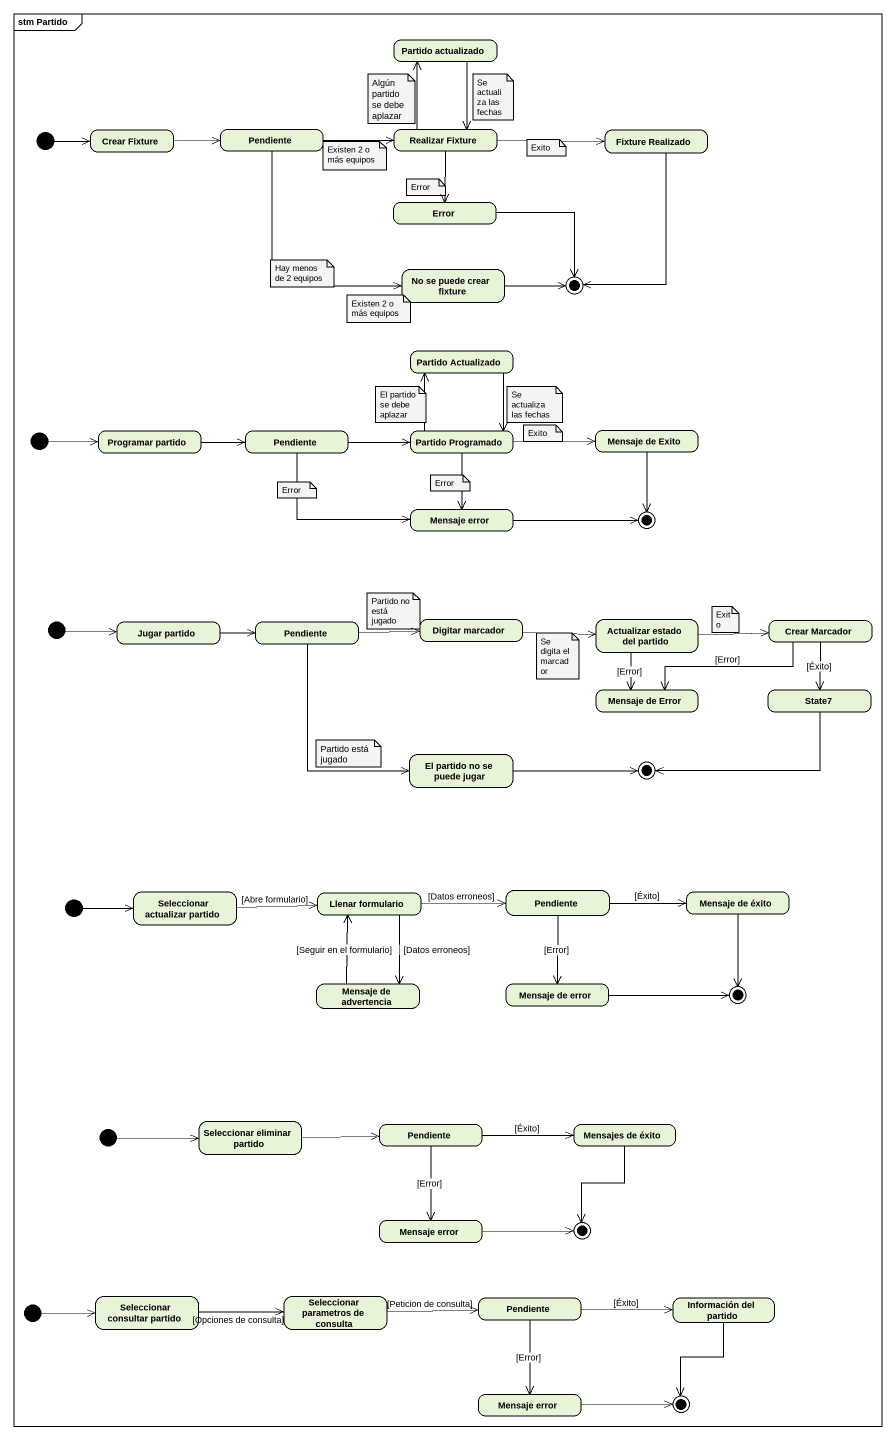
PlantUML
@startuml
mainframe stm Partido
hide empty description
state "Partido actualizado" as Partido_actualizado
state initial1 <<start>>
state "Crear Fixture" as Crear_Fixture
state Pendiente
state "Realizar Fixture" as Realizar_Fixture
state "Fixture Realizado" as Fixture_Realizado
state Error
state "No se puede crear fixture" as No_se_puede_crear_fixture
state final1 <<end>>
state "Partido Actualizado" as Partido_Actualizado
state initial2 <<start>>
state "Programar partido" as Programar_partido
state "Pendiente" as Pendiente_2
state "Partido Programado" as Partido_Programado
state "Mensaje de Exito" as Mensaje_de_Exito
state "Mensaje error" as Mensaje_error
state final2 <<end>>
state initial3 <<start>>
state "Jugar partido" as Jugar_partido
state "Pendiente" as Pendiente_3
state "Digitar marcador" as Digitar_marcador
state "Actualizar estado del partido" as Actualizar_estado_del
state "Crear Marcador" as Crear_Marcador
state "Mensaje de Error" as Mensaje_de_Error
state State7
state "El partido no se puede jugar" as El_partido_no_se_puede_jugar
state final3 <<end>>
state initial4 <<start>>
state "Seleccionar actualizar partido" as Seleccionar_actualizar
state "Llenar formulario" as Llenar_formulario
state "Pendiente" as Pendiente_4
state "Mensaje de éxito" as Mensaje_de_éxito
state "Mensaje de advertencia" as Mensaje_de_advertencia
state "Mensaje de error" as Mensaje_de_error
state final4 <<end>>
state initial5 <<start>>
state "Seleccionar eliminar partido" as Seleccionar_eliminar_partido
state "Pendiente" as Pendiente_5
state "Mensajes de éxito" as Mensajes_de_éxito
state "Mensaje error" as Mensaje_error_2
state final5 <<end>>
state "Seleccionar consultar partido" as Seleccionar_consultar
state "Seleccionar parametros de consulta" as Seleccionar_parametros_de
state initial6 <<start>>
state "Pendiente" as Pendiente_6
state "Información del partido" as Información_del_partido
state "Mensaje error" as Mensaje_error_3
state final6 <<end>>
Partido_actualizado --> Realizar_Fixture
initial1 -right-> Crear_Fixture
Crear_Fixture -right-> Pendiente
Pendiente -right-> Realizar_Fixture
Pendiente --> No_se_puede_crear_fixture
Realizar_Fixture -up-> Partido_actualizado
Realizar_Fixture -right-> Fixture_Realizado
Realizar_Fixture --> Error
Fixture_Realizado --> final1
Error -right-> final1
No_se_puede_crear_fixture -right-> final1
Partido_Actualizado --> Partido_Programado
initial2 -right-> Programar_partido
Programar_partido -right-> Pendiente_2
Pendiente_2 -right-> Partido_Programado
Pendiente_2 -right-> Mensaje_error
Partido_Programado -up-> Partido_Actualizado
Partido_Programado -right-> Mensaje_de_Exito
Partido_Programado --> Mensaje_error
Mensaje_de_Exito --> final2
Mensaje_error -right-> final2
initial3 -right-> Jugar_partido
Jugar_partido -right-> Pendiente_3
Pendiente_3 -right-> Digitar_marcador
Pendiente_3 --> El_partido_no_se_puede_jugar
Digitar_marcador -right-> Actualizar_estado_del
Actualizar_estado_del -right-> Crear_Marcador
Actualizar_estado_del --> Mensaje_de_Error : [Error]
Crear_Marcador -left-> Mensaje_de_Error : [Error]
Crear_Marcador --> State7 : [Éxito]
State7 -left-> final3
El_partido_no_se_puede_jugar -right-> final3
initial4 -right-> Seleccionar_actualizar
Seleccionar_actualizar -right-> Llenar_formulario : [Abre formulario]
Llenar_formulario -right-> Pendiente_4 : [Datos erroneos]
Llenar_formulario --> Mensaje_de_advertencia : [Datos erroneos]
Pendiente_4 -right-> Mensaje_de_éxito : [Éxito]
Pendiente_4 --> Mensaje_de_error : [Error]
Mensaje_de_éxito --> final4
Mensaje_de_advertencia -up-> Llenar_formulario : [Seguir en el formulario]
Mensaje_de_error -right-> final4
initial5 -right-> Seleccionar_eliminar_partido
Seleccionar_eliminar_partido -right-> Pendiente_5
Pendiente_5 -right-> Mensajes_de_éxito : [Éxito]
Pendiente_5 --> Mensaje_error_2 : [Error]
Mensajes_de_éxito --> final5
Mensaje_error_2 -right-> final5
Seleccionar_consultar -right-> Seleccionar_parametros_de : [Opciones de consulta]
Seleccionar_parametros_de -right-> Pendiente_6 : [Peticion de consulta]
initial6 -right-> Seleccionar_consultar
Pendiente_6 -right-> Información_del_partido : [Éxito]
Pendiente_6 --> Mensaje_error_3 : [Error]
Información_del_partido --> final6
Mensaje_error_3 -right-> final6
note as N1
  Algún partido se debe aplazar
end note
note as N2
  Se actualiza las fechas
end note
note as N3
  Existen 2 o más equipos
end note
note as N4
  Exito
end note
note as N5
  Error
end note
note as N6
  Hay menos de 2 equipos
end note
note as N7
  Existen 2 o más equipos
end note
note as N8
  El partido se debe aplazar
end note
note as N9
  Se actualiza las fechas
end note
note as N10
  Exito
end note
note as N11
  Error
end note
note as N12
  Error
end note
note as N13
  Partido no está jugado
end note
note as N14
  Se digita el marcador
end note
note as N15
  Exito
end note
note as N16
  Partido está jugado
end note
@enduml
